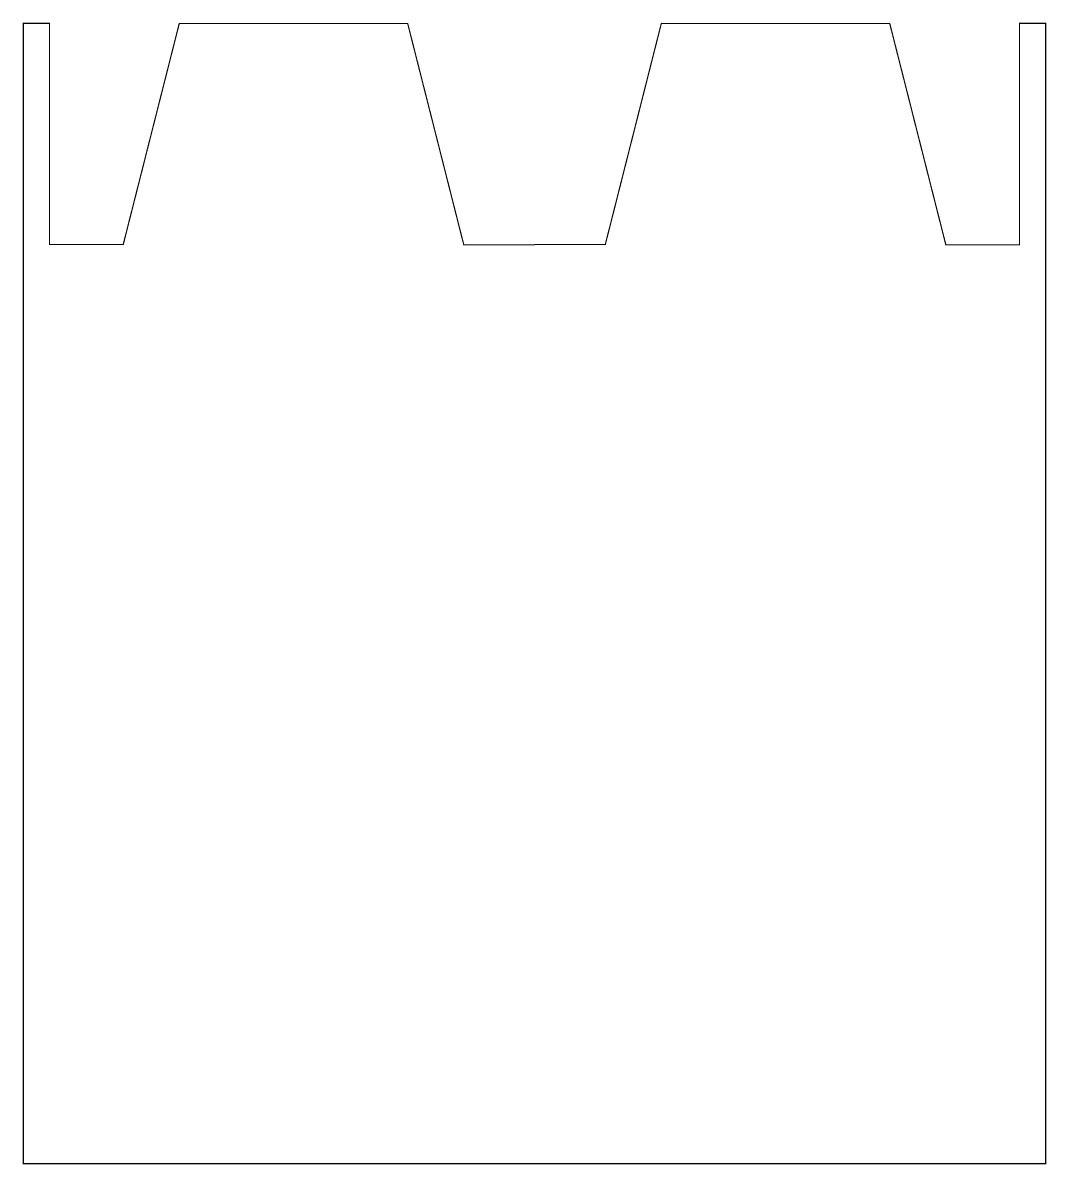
# Model space of a CAD drawing. Extents: x -5 to 171, y 0 to 196.
import ezdxf

# ---------------------------------------------------------------- set-up
doc = ezdxf.new("R2010")
doc.units = 0
doc.layers.add('098789-1ROU1_GBR', color=1, linetype='CONTINUOUS')

msp = doc.modelspace()

# ---------------------------------------------------------------- linework, layer by layer
at = {"layer": '098789-1ROU1_GBR', "const_width": 0.2}
msp.add_lwpolyline([(-0.499998, 196.257164), (-0.499846, 158.191936), (12.186666, 158.190438), (21.814688, 196.159882), (21.86526, 196.248528), (61.097008, 196.248528), (61.17209, 196.21208), (70.826122, 158.139638), (82.940068, 158.139638), (83.02714, 158.190438), (95.186754, 158.190438), (104.814776, 196.159882), (104.865348, 196.248528), (144.097096, 196.248528), (144.172178, 196.21208), (153.82621, 158.139638), (164.98405, 158.139638), (165.005436, 158.14195), (166.500176, 158.14195), (166.500176, 196.257164), (171.000166, 196.257164), (171.000166, 0), (-4.99999, 0), (-4.99999, 196.257164), (-0.499998, 196.257164)], dxfattribs=at)

doc.saveas('drawing.dxf')
